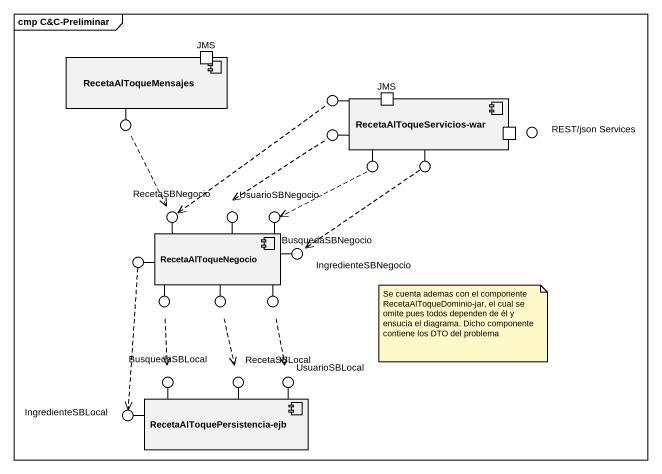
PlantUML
@startuml
mainframe cmp C&C-Preliminar
component RecetaAlToqueMensajes {
  port JMS <<Consumer>>
}
() " " as lollipop1
component "RecetaAlToqueServicios-war" as RecetaAlToqueServicios_war {
  port "JMS" as JMS_2 <<Producer>>
  port " " as port1
}
() " " as lollipop2
() " " as lollipop3
() "REST/json Services" as REST_json_Services
() " " as lollipop4
() " " as lollipop5
() RecetaSBNegocio
() UsuarioSBNegocio
() BusquedaSBNegocio
() " " as lollipop6
component RecetaAlToqueNegocio
() IngredienteSBNegocio
() " " as lollipop7
() " " as lollipop8
() " " as lollipop9
() BusquedaSBLocal
() RecetaSBLocal
() UsuarioSBLocal
() IngredienteSBLocal
component "RecetaAlToquePersistencia-ejb" as RecetaAlToquePersistencia
RecetaAlToqueServicios_war -left- lollipop1
RecetaAlToqueMensajes -- lollipop2
RecetaAlToqueServicios_war -left- lollipop3
RecetaAlToqueServicios_war -- lollipop4
RecetaAlToqueServicios_war -- lollipop5
RecetaAlToqueNegocio -up- RecetaSBNegocio
RecetaAlToqueNegocio -up- UsuarioSBNegocio
RecetaAlToqueNegocio -up- BusquedaSBNegocio
RecetaAlToqueNegocio -left- lollipop6
RecetaAlToqueNegocio -right- IngredienteSBNegocio
RecetaAlToqueNegocio -- lollipop7
RecetaAlToqueNegocio -- lollipop8
RecetaAlToqueNegocio -- lollipop9
RecetaAlToquePersistencia -up- BusquedaSBLocal
RecetaAlToquePersistencia -up- RecetaSBLocal
RecetaAlToquePersistencia -up- UsuarioSBLocal
RecetaAlToquePersistencia -left- IngredienteSBLocal
lollipop1 ..> RecetaSBNegocio
lollipop2 ..> RecetaSBNegocio
lollipop3 ..> UsuarioSBNegocio
lollipop4 .left.> BusquedaSBNegocio
lollipop5 ..> IngredienteSBNegocio
lollipop6 ..> IngredienteSBLocal
lollipop7 ..> BusquedaSBLocal
lollipop8 ..> RecetaSBLocal
lollipop9 ..> UsuarioSBLocal
note as N1
  Se cuenta ademas con el componente RecetaAlToqueDominio-jar, el cual se omite pues todos dependen de él y ensucia el diagrama. Dicho componente contiene los DTO del problema
end note
@enduml
